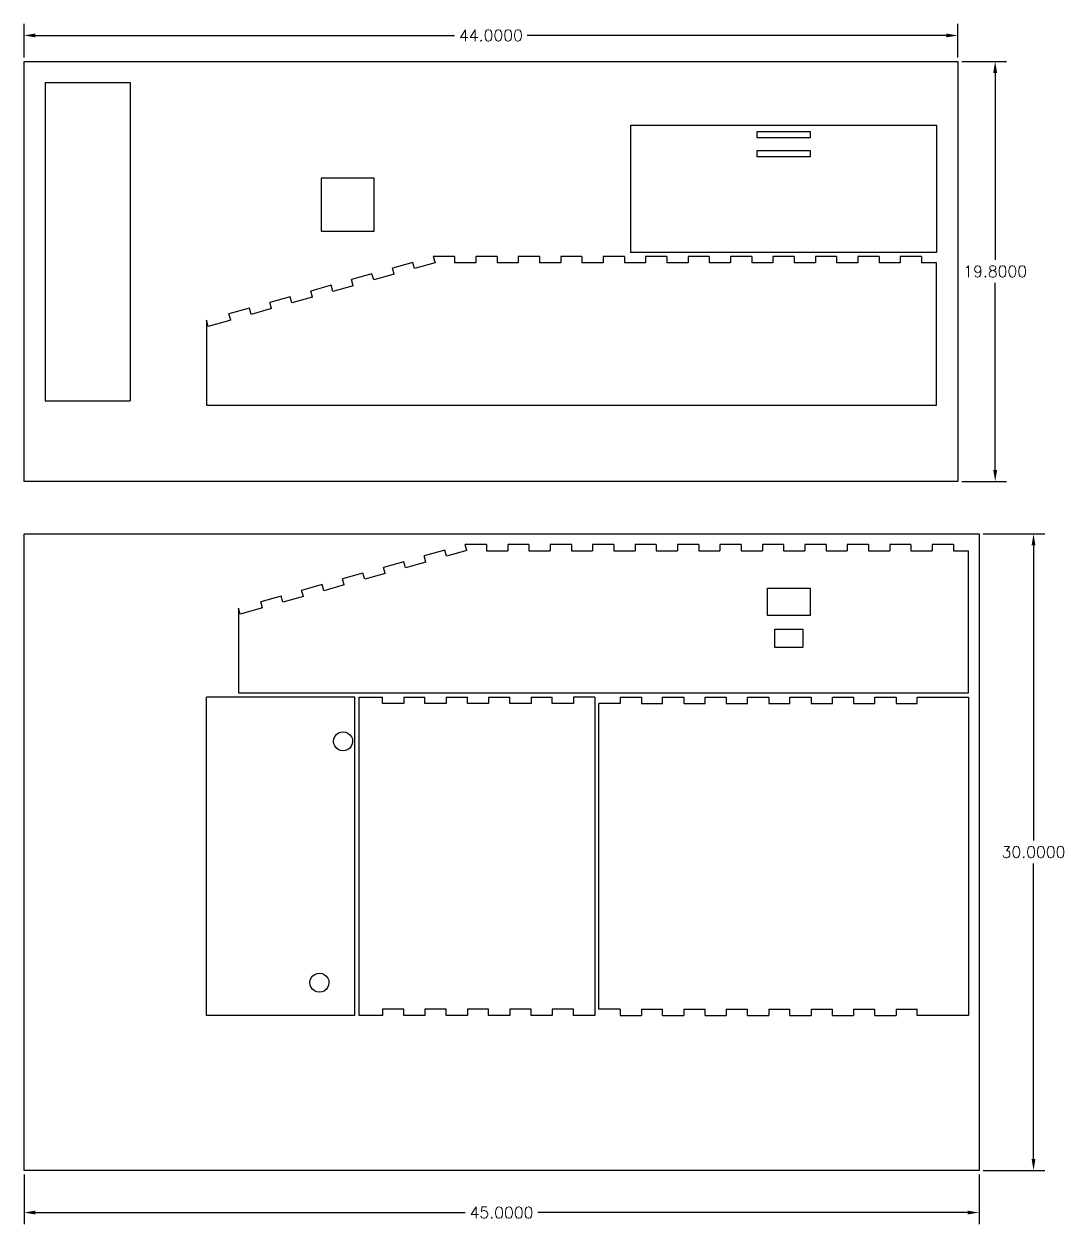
# Model space of a CAD drawing. Header units: centimetres. Extents: x -49.3 to 49.6, y -18 to 48.8.
# Drawn here: x 0.6 to 49.6, y -16.4 to 40.2 of the extents above; entities that cross this region are included whole.
import ezdxf

# ---------------------------------------------------------------- set-up
doc = ezdxf.new("R2010")
doc.units = ezdxf.units.CM
doc.layers.get('0').update_dxf_attribs({"linetype": 'CONTINUOUS'})
doc.layers.get('Defpoints').update_dxf_attribs({"linetype": 'CONTINUOUS'})
doc.styles.get("Standard").update_dxf_attribs({"font": 'txt.shx', "bigfont": 'bigfont.shx'})
doc.dimstyles.get("Standard").update_dxf_attribs({"dimscale": 3, "dimtxt": 0.18, "dimasz": 0.18, "dimexe": 0.18, "dimexo": 0.0625, "dimgap": 0.09, "dimtad": 0, "dimtih": 1, "dimtoh": 1, "dimdec": 4, "dimzin": 0, "dimdsep": 46, "dimtxsty": 'STANDARD', "dimcen": 0.09, "dimadec": 0, "dimazin": 0, "dimtfac": 1, "dimtdec": 4, "dimtofl": 0, "dimtmove": 0, "dimatfit": 3, "dimfxl": 1, "dimtolj": 1, "dimtzin": 0, "dimarcsym": 0})

# ---------------------------------------------------------------- blocks, each defined once
blk = doc.blocks.new('*D9')
at = {"color": 0, "lineweight": -2, "transparency": 16777216}
for p, q in [((0.643, 38.621), (0.643, 40.196)), ((44.643, 38.621), (44.643, 40.196)), ((1.183, 39.656), (20.933, 39.656)), ((44.103, 39.656), (24.353, 39.656))]:
    blk.add_line(p, q, dxfattribs=at)
at = {"color": 0, "transparency": 16777216}
for points in [[(1.183, 39.746), (1.183, 39.566), (0.643, 39.656)], [(44.103, 39.746), (44.103, 39.566), (44.643, 39.656)]]:
    blk.add_solid(points, dxfattribs=at)
at = {"layer": 'Defpoints', "color": 0, "transparency": 16777216}
for p in [(44.643, 39.656), (0.643, 38.434), (44.643, 38.434)]:
    blk.add_point(p, dxfattribs=at)
at = {"color": 0, "transparency": 16777216, "insert": (22.643, 39.656), "char_height": 0.54, "attachment_point": 5}
blk.add_mtext('\\A1;44.0000', dxfattribs=at)
blk = doc.blocks.new('*D10')
at = {"color": 0, "lineweight": -2, "transparency": 16777216}
for p, q in [((44.83, 38.434), (46.942, 38.434)), ((46.402, 37.894), (46.402, 29.074)), ((46.402, 19.174), (46.402, 27.994)), ((44.83, 18.634), (46.942, 18.634))]:
    blk.add_line(p, q, dxfattribs=at)
at = {"color": 0, "transparency": 16777216}
for points in [[(46.312, 37.894), (46.492, 37.894), (46.402, 38.434)], [(46.312, 19.174), (46.492, 19.174), (46.402, 18.634)]]:
    blk.add_solid(points, dxfattribs=at)
at = {"layer": 'Defpoints', "color": 0, "transparency": 16777216}
for p in [(44.643, 38.434), (44.643, 18.634), (46.402, 18.634)]:
    blk.add_point(p, dxfattribs=at)
at = {"color": 0, "transparency": 16777216, "insert": (46.402, 28.534), "char_height": 0.54, "attachment_point": 5}
blk.add_mtext('\\A1;19.8000', dxfattribs=at)
blk = doc.blocks.new('*D11')
at = {"color": 0, "lineweight": -2, "transparency": 16777216}
for p, q in [((45.83, 16.168), (48.749, 16.168)), ((48.209, 15.628), (48.209, 1.708)), ((48.209, -13.292), (48.209, 0.628)), ((45.83, -13.832), (48.749, -13.832))]:
    blk.add_line(p, q, dxfattribs=at)
at = {"color": 0, "transparency": 16777216}
for points in [[(48.119, 15.628), (48.299, 15.628), (48.209, 16.168)], [(48.119, -13.292), (48.299, -13.292), (48.209, -13.832)]]:
    blk.add_solid(points, dxfattribs=at)
at = {"layer": 'Defpoints', "color": 0, "transparency": 16777216}
for p in [(45.643, 16.168), (45.643, -13.832), (48.209, -13.832)]:
    blk.add_point(p, dxfattribs=at)
at = {"color": 0, "transparency": 16777216, "insert": (48.209, 1.168), "char_height": 0.54, "attachment_point": 5}
blk.add_mtext('\\A1;30.0000', dxfattribs=at)
blk = doc.blocks.new('*D12')
at = {"color": 0, "lineweight": -2, "transparency": 16777216}
for p, q in [((0.643, -14.019), (0.643, -16.359)), ((45.643, -14.019), (45.643, -16.359)), ((1.183, -15.819), (21.433, -15.819)), ((45.103, -15.819), (24.853, -15.819))]:
    blk.add_line(p, q, dxfattribs=at)
at = {"color": 0, "transparency": 16777216}
for points in [[(1.183, -15.729), (1.183, -15.909), (0.643, -15.819)], [(45.103, -15.729), (45.103, -15.909), (45.643, -15.819)]]:
    blk.add_solid(points, dxfattribs=at)
at = {"layer": 'Defpoints', "color": 0, "transparency": 16777216}
for p in [(0.643, -13.832), (45.643, -13.832), (45.643, -15.819)]:
    blk.add_point(p, dxfattribs=at)
at = {"color": 0, "transparency": 16777216, "insert": (23.143, -15.819), "char_height": 0.54, "attachment_point": 5}
blk.add_mtext('\\A1;45.0000', dxfattribs=at)

msp = doc.modelspace()

# ---------------------------------------------------------------- linework, layer by layer
at = {"color": 85, "true_color": 0x58ba48}
for p, q in [((0.6425, 18.63358), (0.6425, 38.43358)), ((0.6425, 38.43358), (44.6425, 38.43358)), ((44.6425, 38.43358), (44.6425, 18.63358)), ((44.6425, 18.63358), (0.6425, 18.63358)), ((0.6425, -13.83195), (0.6425, 16.16805)), ((0.6425, 16.16805), (45.6425, 16.16805)), ((45.6425, 16.16805), (45.6425, -13.83195)), ((45.6425, -13.83195), (0.6425, -13.83195))]:
    msp.add_line(p, q, dxfattribs=at)
at = {"color": 0}
for p, q in [((1.6425, 37.43358), (5.6425, 37.43358)), ((1.6425, 37.43358), (1.6425, 22.43358)), ((5.6425, 37.43358), (5.6425, 22.43358)), ((29.2425, 29.43356), (29.2425, 35.43356)), ((29.2425, 35.43356), (43.6425, 35.43356)), ((35.19229, 35.13356), (37.69229, 35.13356)), ((35.19229, 34.83356), (35.19229, 35.13356)), ((37.69229, 35.13356), (37.69229, 34.83356)), ((43.6425, 35.43356), (43.6425, 29.43356)), ((37.69229, 34.83356), (35.19229, 34.83356)), ((35.19229, 34.23356), (37.69229, 34.23356)), ((35.19229, 33.93356), (35.19229, 34.23356)), ((37.69229, 33.93356), (35.19229, 33.93356)), ((37.69229, 34.23356), (37.69229, 33.93356)), ((14.6425, 32.93358), (14.6425, 30.43358)), ((17.1425, 32.93358), (14.6425, 32.93358)), ((17.1425, 30.43358), (17.1425, 32.93358)), ((14.6425, 30.43358), (17.1425, 30.43358)), ((43.6425, 29.43356), (29.2425, 29.43356)), ((18.96443, 28.96209), (18.00164, 28.69187)), ((19.0455, 28.67325), (18.96443, 28.96209)), ((20.0083, 28.94346), (19.0455, 28.67325)), ((19.93172, 29.23356), (19.92723, 29.2323)), ((19.92723, 29.2323), (20.0083, 28.94346)), ((20.93172, 29.23356), (19.93172, 29.23356)), ((20.93172, 29.23356), (20.93172, 28.93356)), ((21.93172, 28.93356), (20.93172, 28.93356)), ((22.93172, 29.23356), (21.93172, 29.23356)), ((21.93172, 29.23356), (21.93172, 28.93356)), ((22.93172, 29.23356), (22.93172, 28.93356)), ((23.93172, 28.93356), (22.93172, 28.93356)), ((24.93172, 29.23356), (23.93172, 29.23356)), ((23.93172, 29.23356), (23.93172, 28.93356)), ((24.93172, 29.23356), (24.93172, 28.93356)), ((25.93172, 28.93356), (24.93172, 28.93356)), ((26.93172, 29.23356), (25.93172, 29.23356)), ((25.93172, 29.23356), (25.93172, 28.93356)), ((26.93172, 29.23356), (26.93172, 28.93356)), ((27.93172, 28.93356), (26.93172, 28.93356)), ((28.93172, 29.23356), (27.93172, 29.23356)), ((27.93172, 29.23356), (27.93172, 28.93356)), ((28.93172, 29.23356), (28.93172, 28.93356)), ((29.93172, 28.93356), (28.93172, 28.93356)), ((30.93172, 29.23356), (29.93172, 29.23356)), ((29.93172, 29.23356), (29.93172, 28.93356)), ((30.93172, 29.23356), (30.93172, 28.93356)), ((31.93172, 28.93356), (30.93172, 28.93356)), ((32.93172, 29.23356), (31.93172, 29.23356)), ((31.93172, 29.23356), (31.93172, 28.93356)), ((32.93172, 29.23356), (32.93172, 28.93356)), ((33.93172, 28.93356), (32.93172, 28.93356)), ((34.93172, 29.23356), (33.93172, 29.23356)), ((33.93172, 29.23356), (33.93172, 28.93356)), ((34.93172, 29.23356), (34.93172, 28.93356)), ((35.93172, 28.93356), (34.93172, 28.93356)), ((36.93172, 29.23356), (35.93172, 29.23356)), ((35.93172, 29.23356), (35.93172, 28.93356)), ((36.93172, 29.23356), (36.93172, 28.93356)), ((37.93172, 28.93356), (36.93172, 28.93356)), ((38.93172, 29.23356), (37.93172, 29.23356)), ((37.93172, 29.23356), (37.93172, 28.93356)), ((38.93172, 29.23356), (38.93172, 28.93356)), ((39.93172, 28.93356), (38.93172, 28.93356)), ((40.93172, 29.23356), (39.93172, 29.23356)), ((39.93172, 29.23356), (39.93172, 28.93356)), ((40.93172, 29.23356), (40.93172, 28.93356)), ((41.93172, 28.93356), (40.93172, 28.93356)), ((42.93172, 29.23356), (41.93172, 29.23356)), ((41.93172, 29.23356), (41.93172, 28.93356)), ((42.93172, 29.23356), (42.93172, 28.93356)), ((43.6425, 28.93356), (42.93172, 28.93356)), ((43.6425, 22.23356), (43.6425, 28.93356)), ((17.03884, 28.42165), (16.07604, 28.15144)), ((17.1199, 28.13281), (17.03884, 28.42165)), ((18.0827, 28.40303), (17.1199, 28.13281)), ((18.0827, 28.40303), (18.00164, 28.69187)), ((15.11324, 27.88122), (14.15044, 27.61101)), ((15.1943, 27.59238), (15.11324, 27.88122)), ((16.1571, 27.8626), (15.1943, 27.59238)), ((16.1571, 27.8626), (16.07604, 28.15144)), ((13.18764, 27.34079), (12.22484, 27.07057)), ((13.2687, 27.05195), (13.18764, 27.34079)), ((14.2315, 27.32217), (13.2687, 27.05195)), ((14.2315, 27.32217), (14.15044, 27.61101)), ((11.26204, 26.80036), (10.29924, 26.53014)), ((11.3431, 26.51152), (11.26204, 26.80036)), ((12.3059, 26.78173), (11.3431, 26.51152)), ((12.3059, 26.78173), (12.22484, 27.07057)), ((9.2425, 26.23356), (9.2425, 22.23356)), ((9.32357, 25.94472), (9.2425, 26.23356)), ((10.3803, 26.2413), (9.32357, 25.94472)), ((10.3803, 26.2413), (10.29924, 26.53014)), ((1.6425, 22.43358), (5.6425, 22.43358)), ((9.2425, 22.23356), (43.6425, 22.23356)), ((20.46443, 15.39657), (19.50164, 15.12635)), ((20.5455, 15.10773), (20.46443, 15.39657)), ((21.5083, 15.37795), (20.5455, 15.10773)), ((21.43172, 15.66805), (21.42723, 15.66679)), ((21.5083, 15.37795), (21.42723, 15.66679)), ((22.43172, 15.66805), (21.43172, 15.66805)), ((22.43172, 15.66805), (22.43172, 15.36805)), ((22.43172, 15.36805), (23.43172, 15.36805)), ((24.43172, 15.66805), (23.43172, 15.66805)), ((23.43172, 15.66805), (23.43172, 15.36805)), ((24.43172, 15.66805), (24.43172, 15.36805)), ((24.43172, 15.36805), (25.43172, 15.36805)), ((26.43172, 15.66805), (25.43172, 15.66805)), ((25.43172, 15.66805), (25.43172, 15.36805)), ((26.43172, 15.66805), (26.43172, 15.36805)), ((26.43172, 15.36805), (27.43172, 15.36805)), ((28.43172, 15.66805), (27.43172, 15.66805)), ((27.43172, 15.66805), (27.43172, 15.36805)), ((28.43172, 15.66805), (28.43172, 15.36805)), ((28.43172, 15.36805), (29.43172, 15.36805)), ((30.43172, 15.66805), (29.43172, 15.66805)), ((29.43172, 15.66805), (29.43172, 15.36805)), ((30.43172, 15.66805), (30.43172, 15.36805)), ((30.43172, 15.36805), (31.43172, 15.36805)), ((32.43172, 15.66805), (31.43172, 15.66805)), ((31.43172, 15.66805), (31.43172, 15.36805)), ((32.43172, 15.66805), (32.43172, 15.36805)), ((32.43172, 15.36805), (33.43172, 15.36805)), ((34.43172, 15.66805), (33.43172, 15.66805)), ((33.43172, 15.66805), (33.43172, 15.36805)), ((34.43172, 15.66805), (34.43172, 15.36805)), ((34.43172, 15.36805), (35.43172, 15.36805)), ((36.43172, 15.66805), (35.43172, 15.66805)), ((35.43172, 15.66805), (35.43172, 15.36805)), ((36.43172, 15.66805), (36.43172, 15.36805)), ((36.43172, 15.36805), (37.43172, 15.36805)), ((38.43172, 15.66805), (37.43172, 15.66805)), ((37.43172, 15.66805), (37.43172, 15.36805)), ((38.43172, 15.66805), (38.43172, 15.36805)), ((38.43172, 15.36805), (39.43172, 15.36805)), ((40.43172, 15.66805), (39.43172, 15.66805)), ((39.43172, 15.66805), (39.43172, 15.36805)), ((40.43172, 15.66805), (40.43172, 15.36805)), ((40.43172, 15.36805), (41.43172, 15.36805)), ((42.43172, 15.66805), (41.43172, 15.66805)), ((41.43172, 15.66805), (41.43172, 15.36805)), ((42.43172, 15.66805), (42.43172, 15.36805)), ((42.43172, 15.36805), (43.43172, 15.36805)), ((44.43172, 15.66805), (43.43172, 15.66805)), ((43.43172, 15.66805), (43.43172, 15.36805)), ((44.43172, 15.66805), (44.43172, 15.36805)), ((44.43172, 15.36805), (45.1425, 15.36805)), ((45.1425, 8.66805), (45.1425, 15.36805)), ((18.53884, 14.85614), (17.57604, 14.58592)), ((18.6199, 14.5673), (18.53884, 14.85614)), ((19.5827, 14.83751), (18.6199, 14.5673)), ((19.5827, 14.83751), (19.50164, 15.12635)), ((16.61324, 14.31571), (15.65044, 14.04549)), ((16.6943, 14.02687), (16.61324, 14.31571)), ((17.6571, 14.29708), (16.6943, 14.02687)), ((17.6571, 14.29708), (17.57604, 14.58592)), ((14.68764, 13.77527), (13.72484, 13.50506)), ((14.7687, 13.48643), (14.68764, 13.77527)), ((15.7315, 13.75665), (14.7687, 13.48643)), ((15.7315, 13.75665), (15.65044, 14.04549)), ((35.67779, 13.6118), (37.67779, 13.6118)), ((35.67779, 12.3118), (35.67779, 13.6118)), ((37.67779, 13.6118), (37.67779, 12.3118)), ((12.76204, 13.23484), (11.79924, 12.96463)), ((12.8431, 12.946), (12.76204, 13.23484)), ((13.8059, 13.21622), (12.8431, 12.946)), ((13.8059, 13.21622), (13.72484, 13.50506)), ((10.7425, 12.66805), (10.7425, 8.66805)), ((10.82357, 12.37921), (10.7425, 12.66805)), ((11.8803, 12.67579), (10.82357, 12.37921)), ((11.8803, 12.67579), (11.79924, 12.96463)), ((37.67779, 12.3118), (35.67779, 12.3118)), ((36.02247, 10.81805), (36.02247, 11.66805)), ((36.02247, 11.66805), (37.34247, 11.66805)), ((37.34247, 11.66805), (37.34247, 10.81805)), ((37.34247, 10.81805), (36.02247, 10.81805)), ((10.7425, 8.66805), (45.1425, 8.66805)), ((16.23416, 8.46805), (9.23416, 8.46805)), ((9.23416, -6.53195), (9.23416, 8.46805)), ((16.23416, -6.53195), (16.23416, 8.46805)), ((16.43416, 8.46805), (17.53172, 8.46805)), ((16.43416, -6.53195), (16.43416, 8.46805)), ((17.53172, 8.16805), (17.53172, 8.46805)), ((18.53172, 8.16805), (17.53172, 8.16805)), ((18.53172, 8.46805), (18.53172, 8.16805)), ((18.53172, 8.46805), (19.53172, 8.46805)), ((19.53172, 8.16805), (19.53172, 8.46805)), ((20.53172, 8.16805), (19.53172, 8.16805)), ((20.53172, 8.46805), (20.53172, 8.16805)), ((20.53172, 8.46805), (21.53172, 8.46805)), ((21.53172, 8.16805), (21.53172, 8.46805)), ((22.53172, 8.16805), (21.53172, 8.16805)), ((22.53172, 8.46805), (22.53172, 8.16805)), ((22.53172, 8.46805), (23.53172, 8.46805)), ((23.53172, 8.16805), (23.53172, 8.46805)), ((24.53172, 8.16805), (23.53172, 8.16805)), ((24.53172, 8.46805), (25.53172, 8.46805)), ((24.53172, 8.46805), (24.53172, 8.16805)), ((25.53172, 8.16805), (25.53172, 8.46805)), ((26.53172, 8.16805), (25.53172, 8.16805)), ((26.53172, 8.46805), (26.53172, 8.16805)), ((27.53172, 8.46805), (26.53172, 8.46805)), ((27.53172, 8.46805), (27.53172, -6.53195)), ((28.73172, 8.16805), (27.73172, 8.16805)), ((27.73172, -6.23195), (27.73172, 8.16805)), ((28.73172, 8.46805), (28.73172, 8.16805)), ((28.73172, 8.46805), (29.73172, 8.46805)), ((29.73172, 8.46805), (29.73172, 8.16805)), ((29.73172, 8.16805), (30.73172, 8.16805)), ((30.73172, 8.16805), (30.73172, 8.46805)), ((30.73172, 8.46805), (31.73172, 8.46805)), ((31.73172, 8.46805), (31.73172, 8.16805)), ((31.73172, 8.16805), (32.73172, 8.16805)), ((32.73172, 8.16805), (32.73172, 8.46805)), ((32.73172, 8.46805), (33.73172, 8.46805)), ((33.73172, 8.46805), (33.73172, 8.16805)), ((33.73172, 8.16805), (34.73172, 8.16805)), ((34.73172, 8.16805), (34.73172, 8.46805)), ((34.73172, 8.46805), (35.73172, 8.46805)), ((35.73172, 8.46805), (35.73172, 8.16805)), ((35.73172, 8.16805), (36.73172, 8.16805)), ((36.73172, 8.46805), (37.73172, 8.46805)), ((36.73172, 8.16805), (36.73172, 8.46805)), ((37.73172, 8.46805), (37.73172, 8.16805)), ((37.73172, 8.16805), (38.73172, 8.16805)), ((38.73172, 8.46805), (39.73172, 8.46805)), ((38.73172, 8.16805), (38.73172, 8.46805)), ((39.73172, 8.46805), (39.73172, 8.16805)), ((39.73172, 8.16805), (40.73172, 8.16805)), ((40.73172, 8.46805), (41.73172, 8.46805)), ((40.73172, 8.16805), (40.73172, 8.46805)), ((41.73172, 8.46805), (41.73172, 8.16805)), ((41.73172, 8.16805), (42.73172, 8.16805)), ((42.73172, 8.46805), (45.1425, 8.46805)), ((42.73172, 8.16805), (42.73172, 8.46805)), ((45.1425, 8.46805), (45.1425, -6.53195)), ((15.45823, 6.7819), (15.56738, 6.82534)), ((15.56738, 6.82534), (15.68405, 6.83905)), ((15.68405, 6.83905), (15.80029, 6.8221)), ((15.80029, 6.8221), (15.90819, 6.77564)), ((15.22783, 6.39536), (15.24479, 6.5116)), ((15.24155, 6.27869), (15.22783, 6.39536)), ((15.28499, 6.16954), (15.24155, 6.27869)), ((15.24479, 6.5116), (15.29125, 6.6195)), ((15.29125, 6.6195), (15.36405, 6.71169)), ((15.36405, 6.71169), (15.45823, 6.7819)), ((15.90819, 6.77564), (16.00038, 6.70284)), ((16.00038, 6.70284), (16.07059, 6.60865)), ((16.11079, 6.26659), (16.06433, 6.1587)), ((16.07059, 6.60865), (16.11403, 6.49951)), ((16.12775, 6.38284), (16.11079, 6.26659)), ((16.11403, 6.49951), (16.12775, 6.38284)), ((15.3552, 6.07536), (15.28499, 6.16954)), ((15.44739, 6.00255), (15.3552, 6.07536)), ((15.55529, 5.95609), (15.44739, 6.00255)), ((15.67153, 5.93914), (15.55529, 5.95609)), ((15.7882, 5.95285), (15.67153, 5.93914)), ((15.89735, 5.99629), (15.7882, 5.95285)), ((15.99153, 6.0665), (15.89735, 5.99629)), ((16.06433, 6.1587), (15.99153, 6.0665)), ((14.11204, -4.9791), (14.12899, -4.86286)), ((14.12575, -5.09577), (14.11204, -4.9791)), ((14.12899, -4.86286), (14.17545, -4.75496)), ((14.17545, -4.75496), (14.24825, -4.66277)), ((14.24825, -4.66277), (14.34244, -4.59256)), ((14.34244, -4.59256), (14.45158, -4.54912)), ((14.45158, -4.54912), (14.56825, -4.5354)), ((14.56825, -4.5354), (14.6845, -4.55236)), ((14.6845, -4.55236), (14.79239, -4.59882)), ((14.79239, -4.59882), (14.88459, -4.67162)), ((14.88459, -4.67162), (14.9548, -4.7658)), ((14.9548, -4.7658), (14.99824, -4.87495)), ((15.01195, -4.99162), (14.995, -5.10786)), ((14.99824, -4.87495), (15.01195, -4.99162)), ((14.16919, -5.20492), (14.12575, -5.09577)), ((14.2394, -5.2991), (14.16919, -5.20492)), ((14.3316, -5.37191), (14.2394, -5.2991)), ((14.43949, -5.41837), (14.3316, -5.37191)), ((14.55573, -5.43532), (14.43949, -5.41837)), ((14.67241, -5.42161), (14.55573, -5.43532)), ((14.78155, -5.37816), (14.67241, -5.42161)), ((14.87574, -5.30795), (14.78155, -5.37816)), ((14.94854, -5.21576), (14.87574, -5.30795)), ((14.995, -5.10786), (14.94854, -5.21576)), ((16.23416, -6.53195), (9.23416, -6.53195)), ((17.53172, -6.53195), (16.43416, -6.53195)), ((17.53172, -6.23195), (17.53172, -6.53195)), ((18.53172, -6.23195), (17.53172, -6.23195)), ((18.53172, -6.53195), (18.53172, -6.23195)), ((19.53172, -6.53195), (18.53172, -6.53195)), ((19.53172, -6.23195), (19.53172, -6.53195)), ((20.53172, -6.23195), (19.53172, -6.23195)), ((20.53172, -6.53195), (20.53172, -6.23195)), ((21.53172, -6.53195), (20.53172, -6.53195)), ((21.53172, -6.23195), (21.53172, -6.53195)), ((22.53172, -6.23195), (21.53172, -6.23195)), ((22.53172, -6.53195), (22.53172, -6.23195)), ((23.53172, -6.53195), (22.53172, -6.53195)), ((23.53172, -6.23195), (23.53172, -6.53195)), ((24.53172, -6.23195), (23.53172, -6.23195)), ((24.53172, -6.53195), (24.53172, -6.23195)), ((25.53172, -6.53195), (24.53172, -6.53195)), ((25.53172, -6.23195), (25.53172, -6.53195)), ((26.53172, -6.23195), (25.53172, -6.23195)), ((26.53172, -6.53195), (26.53172, -6.23195)), ((27.53172, -6.53195), (26.53172, -6.53195)), ((28.73172, -6.23195), (27.73172, -6.23195)), ((28.73172, -6.23195), (28.73172, -6.53195)), ((28.73172, -6.53195), (29.73172, -6.53195)), ((29.73172, -6.23195), (30.73172, -6.23195)), ((29.73172, -6.23195), (29.73172, -6.53195)), ((30.73172, -6.53195), (30.73172, -6.23195)), ((30.73172, -6.53195), (31.73172, -6.53195)), ((31.73172, -6.23195), (32.73172, -6.23195)), ((31.73172, -6.23195), (31.73172, -6.53195)), ((32.73172, -6.53195), (32.73172, -6.23195)), ((32.73172, -6.53195), (33.73172, -6.53195)), ((33.73172, -6.23195), (34.73172, -6.23195)), ((33.73172, -6.23195), (33.73172, -6.53195)), ((34.73172, -6.53195), (34.73172, -6.23195)), ((34.73172, -6.53195), (35.73172, -6.53195)), ((35.73172, -6.23195), (36.73172, -6.23195)), ((35.73172, -6.23195), (35.73172, -6.53195)), ((36.73172, -6.53195), (36.73172, -6.23195)), ((36.73172, -6.53195), (37.73172, -6.53195)), ((37.73172, -6.23195), (38.73172, -6.23195)), ((37.73172, -6.23195), (37.73172, -6.53195)), ((38.73172, -6.53195), (38.73172, -6.23195)), ((38.73172, -6.53195), (39.73172, -6.53195)), ((39.73172, -6.23195), (40.73172, -6.23195)), ((39.73172, -6.23195), (39.73172, -6.53195)), ((40.73172, -6.53195), (40.73172, -6.23195)), ((40.73172, -6.53195), (41.73172, -6.53195)), ((41.73172, -6.23195), (42.73172, -6.23195)), ((41.73172, -6.23195), (41.73172, -6.53195)), ((42.73172, -6.53195), (42.73172, -6.23195)), ((45.1425, -6.53195), (42.73172, -6.53195))]:
    msp.add_line(p, q, dxfattribs=at)

# ---------------------------------------------------------------- dimensions: what is measured, and where the dimension line sits
at = {"color": 2, "true_color": 0xf1eb1f}
dim = msp.add_linear_dim(base=(44.6425, 39.65579), p1=(0.6425, 38.43358), p2=(44.6425, 38.43358), dimstyle='STANDARD', dxfattribs=at)
dim.commit()
dim.dimension.update_dxf_attribs({"geometry": '*D9', "text_midpoint": (22.6425, 39.65579)})
for base, p1, p2, picture, middle in [((46.40202, 18.63358), (44.6425, 38.43358), (44.6425, 18.63358), '*D10', (46.40202, 28.53358)), ((48.20944, -13.83195), (45.6425, 16.16805), (45.6425, -13.83195), '*D11', (48.20944, 1.16805))]:
    dim = msp.add_linear_dim(base=base, p1=p1, p2=p2, angle=90, dimstyle='STANDARD', dxfattribs=at)
    dim.commit()
    dim.dimension.update_dxf_attribs({"geometry": picture, "text_midpoint": middle})
at = {"color": 0}
dim = msp.add_linear_dim(base=(45.6425, -15.8187), p1=(0.6425, -13.83195), p2=(45.6425, -13.83195), dimstyle='STANDARD', dxfattribs=at)
dim.commit()
dim.dimension.update_dxf_attribs({"geometry": '*D12', "text_midpoint": (23.1425, -15.8187)})

doc.saveas('drawing.dxf')
